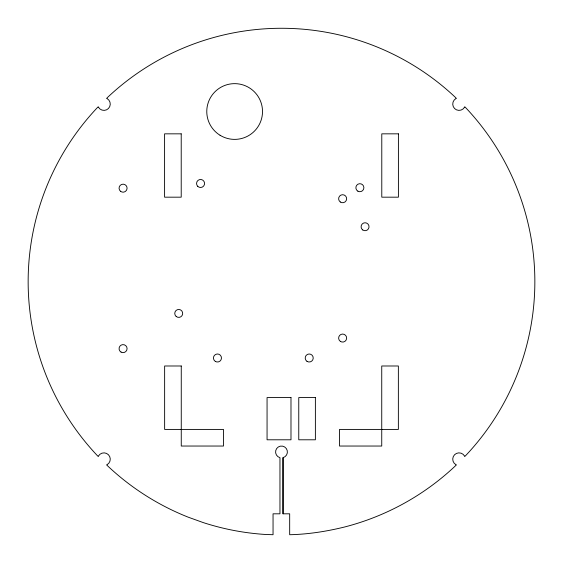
<?xml version="1.0" encoding="UTF-8"?>
<svg xmlns="http://www.w3.org/2000/svg" width="563" height="563" viewBox="0 0 563 563"><rect width="100%" height="100%" fill="white"/><g stroke="black" fill="none" stroke-linecap="round" stroke-linejoin="round"><path stroke-width="0.84" d="M283.02 513.815L283.02 457.663A5.912 5.912 0 0 0 286.328 448.563A5.912 5.912 0 0 0 276.644 448.563A5.912 5.912 0 0 0 279.959 457.663L279.959 513.815L273.048 513.815L273.048 534.716L265.595 534.477A253.35 253.35 0 0 1 203.208 522.577L188.239 517.186A253.35 253.35 0 0 1 108.068 466.312L106.632 464.876L107.104 464.679A6.334 6.334 0 0 0 108.413 454.714A6.334 6.334 0 0 0 98.448 456.023L98.258 456.494L96.815 455.059A253.35 253.35 0 0 1 96.815 108.202L98.258 106.759L98.448 107.23A6.334 6.334 0 0 0 108.413 108.539A6.334 6.334 0 0 0 107.104 98.581L106.632 98.384L108.068 96.942A253.35 253.35 0 0 1 454.932 96.942L456.368 98.384L455.896 98.581A6.334 6.334 0 0 0 454.587 108.539A6.334 6.334 0 0 0 464.552 107.23L464.742 106.759L466.185 108.202A253.35 253.35 0 0 1 466.185 455.059L464.742 456.494L464.552 456.023A6.334 6.334 0 0 0 454.587 454.714A6.334 6.334 0 0 0 455.896 464.679L456.368 464.876L454.932 466.312A253.35 253.35 0 0 1 344.507 527.017C326.554 531.437 308.172 534.322 289.678 534.723L289.678 513.815L283.02 513.815L283.02 457.663M181.258 365.992L181.258 446.037L223.483 446.037L223.483 429.414L164.635 429.414L164.635 365.992L181.258 365.992M381.742 429.414L381.742 446.037L339.517 446.037L339.517 429.414L398.365 429.414L398.365 365.992L381.742 365.992L381.742 429.414M181.216 133.839L164.593 133.839L164.593 197.177L181.216 197.177L181.216 133.839M398.407 133.839L381.784 133.839L381.784 197.177L398.407 197.177L398.407 133.839M290.987 397.569L267.059 397.569L267.059 439.794L290.987 439.794L290.987 397.569M315.386 397.569L298.763 397.569L298.763 439.794L315.386 439.794L315.386 397.569M340.348 341.361A4.011 4.011 0 0 0 346.639 338.419A4.011 4.011 0 0 0 340.939 334.436A4.011 4.011 0 0 0 340.348 341.361M176.177 316.469A3.969 3.969 0 0 0 182.637 314.105A3.969 3.969 0 0 0 177.359 309.699A3.969 3.969 0 0 0 176.177 316.469M362.706 229.929A3.969 3.969 0 0 0 369.011 227.185A3.969 3.969 0 0 0 363.48 223.096A3.969 3.969 0 0 0 362.706 229.929M220.07 135.268A27.869 27.869 0 0 0 262.506 112.262A27.869 27.869 0 0 0 221.365 87.012A27.869 27.869 0 0 0 220.07 135.268M197.726 186.318A4.011 4.011 0 0 0 204.439 184.523A4.011 4.011 0 0 0 199.527 179.611A4.011 4.011 0 0 0 197.726 186.318M215.305 361.39A4.011 4.011 0 0 0 221.463 358.174A4.011 4.011 0 0 0 215.594 354.444A4.011 4.011 0 0 0 215.305 361.39M306.997 361.34A4.011 4.011 0 0 0 313.218 358.251A4.011 4.011 0 0 0 307.433 354.409A4.011 4.011 0 0 0 306.997 361.34M357.878 191.181A4.011 4.011 0 0 0 363.895 187.704A4.011 4.011 0 0 0 357.878 184.235A4.011 4.011 0 0 0 357.878 191.181M340.319 201.997A4.011 4.011 0 0 0 346.632 199.112A4.011 4.011 0 0 0 340.974 195.079A4.011 4.011 0 0 0 340.319 201.997M120.573 191.314A4.011 4.011 0 0 0 127.041 188.767A4.011 4.011 0 0 0 121.601 184.446A4.011 4.011 0 0 0 120.573 191.314M121.066 352.1A4.011 4.011 0 0 0 127.083 348.631A4.011 4.011 0 0 0 121.066 345.154A4.011 4.011 0 0 0 121.066 352.1"/></g></svg>
